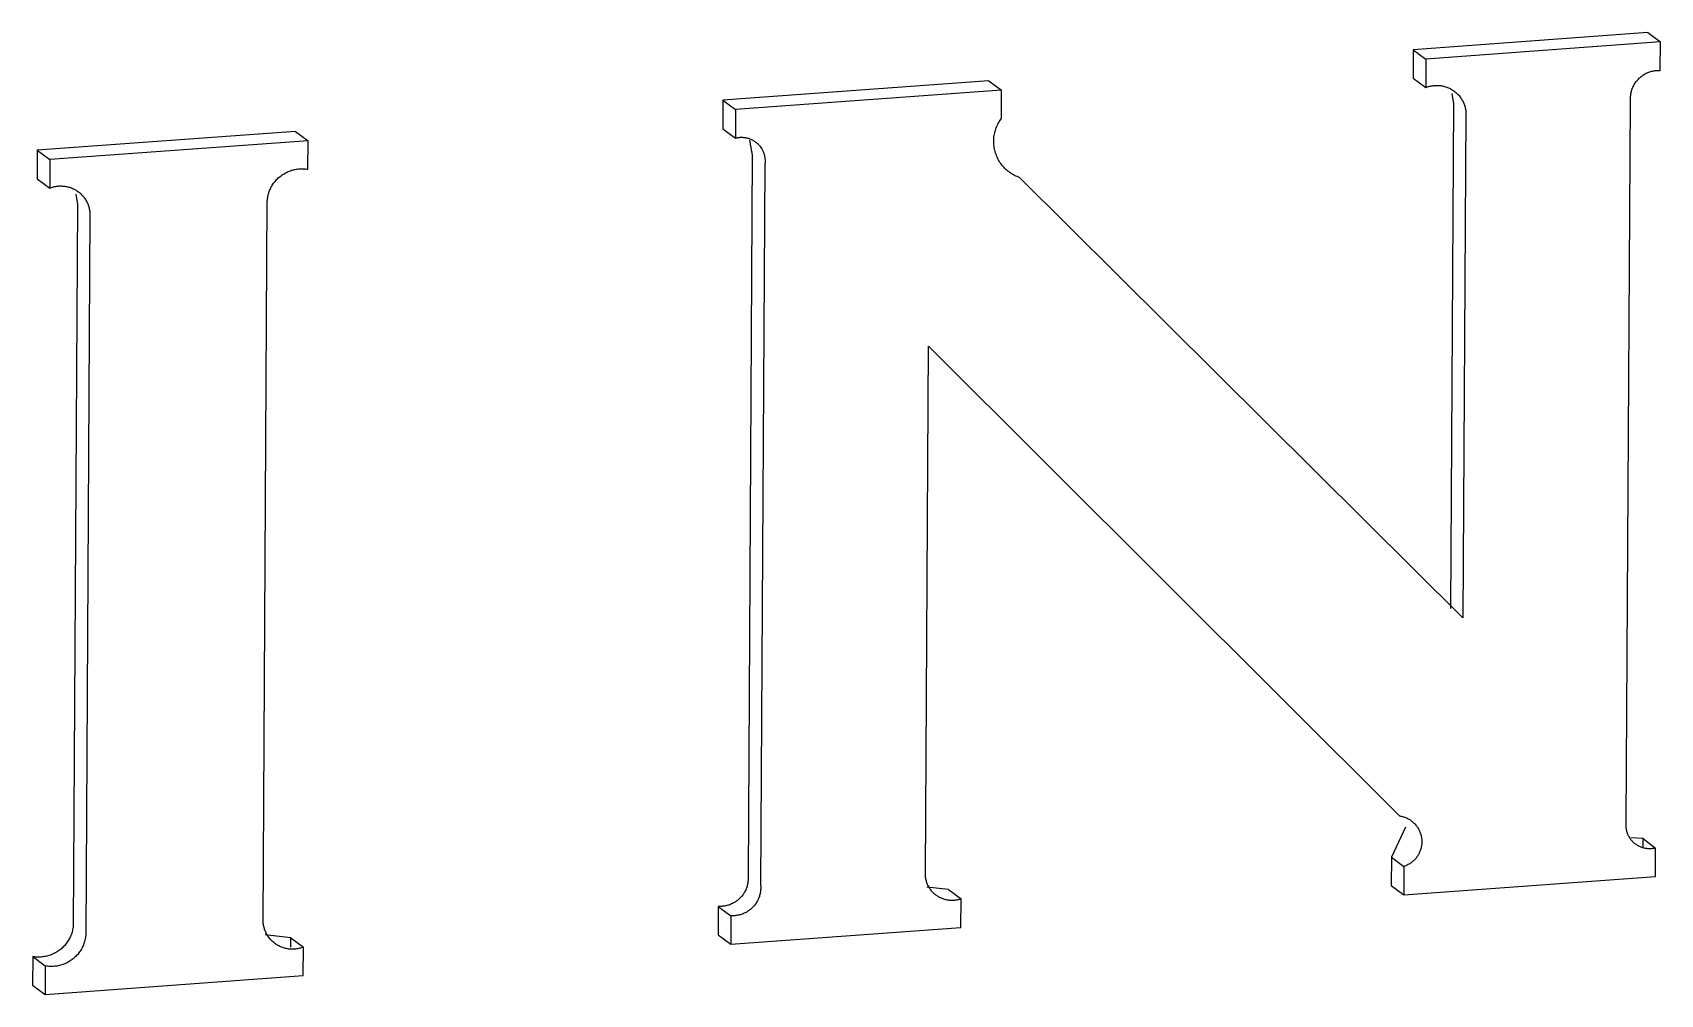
# Model space of a CAD drawing. Header units: millimetres. Extents: x 974 to 5700, y -47 to 3256.
# Drawn here: x 2623.748 to 2627.494, y 1187.653 to 1189.866 of the extents above; entities that cross this region are included whole.
import ezdxf

# ---------------------------------------------------------------- set-up
doc = ezdxf.new("R2010")
doc.units = ezdxf.units.MM
doc.header["$MEASUREMENT"] = 0
doc.layers.add('Utwórz2D linie widoczne', color=7, linetype='Continuous', true_color=0x000000)

msp = doc.modelspace()

# ---------------------------------------------------------------- linework, layer by layer
at = {"layer": 'Utwórz2D linie widoczne'}
for p, q in [((2627.465, 1189.8657), (2626.9252, 1189.8262)), ((2627.465, 1189.8657), (2627.4939, 1189.8442)), ((2626.9252, 1189.8262), (2626.9248, 1189.7606)), ((2626.9252, 1189.8262), (2626.9541, 1189.8047)), ((2627.4939, 1189.8442), (2626.9541, 1189.8047)), ((2627.4935, 1189.7785), (2627.4939, 1189.8442)), ((2626.9541, 1189.8047), (2626.9537, 1189.7391)), ((2627.463, 1189.7729), (2627.4651, 1189.7738)), ((2627.4651, 1189.7738), (2627.4672, 1189.7746)), ((2627.4672, 1189.7746), (2627.4693, 1189.7754)), ((2627.4693, 1189.7754), (2627.4714, 1189.776)), ((2627.4714, 1189.776), (2627.4736, 1189.7766)), ((2627.4736, 1189.7766), (2627.4758, 1189.7771)), ((2627.4758, 1189.7771), (2627.4779, 1189.7776)), ((2627.4779, 1189.7776), (2627.4801, 1189.7779)), ((2627.4801, 1189.7779), (2627.4824, 1189.7782)), ((2627.4824, 1189.7782), (2627.4846, 1189.7784)), ((2627.4846, 1189.7784), (2627.4868, 1189.7786)), ((2627.4868, 1189.7786), (2627.489, 1189.7786)), ((2627.489, 1189.7786), (2627.4913, 1189.7786)), ((2627.4913, 1189.7786), (2627.4935, 1189.7785)), ((2625.9485, 1189.7549), (2625.3365, 1189.7101)), ((2625.9485, 1189.7549), (2625.9774, 1189.7333)), ((2626.9248, 1189.7606), (2626.9537, 1189.7391)), ((2626.9537, 1189.7391), (2626.9559, 1189.7399)), ((2626.9559, 1189.7399), (2626.9581, 1189.7407)), ((2626.9581, 1189.7407), (2626.9603, 1189.7414)), ((2626.9603, 1189.7414), (2626.9626, 1189.742)), ((2626.9626, 1189.742), (2626.9649, 1189.7426)), ((2626.9649, 1189.7426), (2626.9672, 1189.743)), ((2626.9672, 1189.743), (2626.9695, 1189.7434)), ((2626.9695, 1189.7434), (2626.9718, 1189.7437)), ((2626.9718, 1189.7437), (2626.9741, 1189.7439)), ((2626.9741, 1189.7439), (2626.9765, 1189.7441)), ((2626.9765, 1189.7441), (2626.9788, 1189.7441)), ((2626.9788, 1189.7441), (2626.9811, 1189.7441)), ((2626.9811, 1189.7441), (2626.9835, 1189.744)), ((2626.9835, 1189.744), (2626.9858, 1189.7438)), ((2626.9858, 1189.7438), (2626.9881, 1189.7436)), ((2626.9881, 1189.7436), (2626.9904, 1189.7432)), ((2626.9904, 1189.7432), (2626.9927, 1189.7428)), ((2626.9927, 1189.7428), (2626.995, 1189.7423)), ((2626.995, 1189.7423), (2626.9973, 1189.7417)), ((2626.9973, 1189.7417), (2626.9995, 1189.741)), ((2626.9995, 1189.741), (2627.0018, 1189.7403)), ((2627.0018, 1189.7403), (2627.004, 1189.7395)), ((2627.004, 1189.7395), (2627.0061, 1189.7386)), ((2627.0061, 1189.7386), (2627.0082, 1189.7376)), ((2627.0082, 1189.7376), (2627.0103, 1189.7366)), ((2627.0103, 1189.7366), (2627.0124, 1189.7354)), ((2627.4282, 1189.7342), (2627.429, 1189.7363)), ((2627.429, 1189.7363), (2627.4298, 1189.7384)), ((2627.4298, 1189.7384), (2627.4306, 1189.7404)), ((2627.4306, 1189.7404), (2627.4316, 1189.7424)), ((2627.4316, 1189.7424), (2627.4326, 1189.7444)), ((2627.4326, 1189.7444), (2627.4337, 1189.7464)), ((2627.4337, 1189.7464), (2627.4348, 1189.7483)), ((2627.4348, 1189.7483), (2627.4361, 1189.7502)), ((2627.4361, 1189.7502), (2627.4373, 1189.752)), ((2627.4373, 1189.752), (2627.4387, 1189.7538)), ((2627.4387, 1189.7538), (2627.4401, 1189.7555)), ((2627.4401, 1189.7555), (2627.4416, 1189.7572)), ((2627.4416, 1189.7572), (2627.4431, 1189.7588)), ((2627.4431, 1189.7588), (2627.4447, 1189.7604)), ((2627.4447, 1189.7604), (2627.4463, 1189.7619)), ((2627.4463, 1189.7619), (2627.448, 1189.7634)), ((2627.448, 1189.7634), (2627.4497, 1189.7648)), ((2627.4497, 1189.7648), (2627.4515, 1189.7662)), ((2627.4515, 1189.7662), (2627.4533, 1189.7675)), ((2627.4533, 1189.7675), (2627.4552, 1189.7687)), ((2627.4552, 1189.7687), (2627.4571, 1189.7698)), ((2627.4571, 1189.7698), (2627.459, 1189.7709)), ((2627.459, 1189.7709), (2627.461, 1189.772)), ((2627.461, 1189.772), (2627.463, 1189.7729)), ((2625.3365, 1189.7101), (2625.3362, 1189.6445)), ((2625.3365, 1189.7101), (2625.3654, 1189.6886)), ((2625.9774, 1189.7333), (2625.3654, 1189.6886)), ((2625.9771, 1189.6677), (2625.9774, 1189.7333)), ((2627.0174, 1189.7015), (2627.0106, 1188.5405)), ((2627.0124, 1189.7354), (2627.0144, 1189.7342)), ((2627.0138, 1189.7251), (2627.0174, 1189.7015)), ((2627.0144, 1189.7342), (2627.0164, 1189.733)), ((2627.0164, 1189.733), (2627.0183, 1189.7317)), ((2627.0183, 1189.7317), (2627.0202, 1189.7303)), ((2627.0202, 1189.7303), (2627.022, 1189.7288)), ((2627.022, 1189.7288), (2627.0238, 1189.7273)), ((2627.0238, 1189.7273), (2627.0255, 1189.7257)), ((2627.0255, 1189.7257), (2627.0272, 1189.7241)), ((2627.0272, 1189.7241), (2627.0288, 1189.7224)), ((2627.0288, 1189.7224), (2627.0304, 1189.7206)), ((2627.0304, 1189.7206), (2627.0319, 1189.7188)), ((2627.0319, 1189.7188), (2627.0333, 1189.717)), ((2627.0333, 1189.717), (2627.0346, 1189.7151)), ((2627.0346, 1189.7151), (2627.0359, 1189.7131)), ((2627.0359, 1189.7131), (2627.0372, 1189.7111)), ((2627.0372, 1189.7111), (2627.0383, 1189.7091)), ((2627.0383, 1189.7091), (2627.0394, 1189.707)), ((2627.0394, 1189.707), (2627.0404, 1189.7049)), ((2627.0404, 1189.7049), (2627.0413, 1189.7027)), ((2627.0413, 1189.7027), (2627.0422, 1189.7006)), ((2627.0422, 1189.7006), (2627.043, 1189.6984)), ((2627.4154, 1188.0502), (2627.4253, 1189.7077)), ((2627.425, 1189.7144), (2627.4251, 1189.7166)), ((2627.425, 1189.7122), (2627.425, 1189.7144)), ((2627.4251, 1189.7099), (2627.425, 1189.7122)), ((2627.4251, 1189.7166), (2627.4252, 1189.7189)), ((2627.4253, 1189.7077), (2627.4251, 1189.7099)), ((2627.4252, 1189.7189), (2627.4254, 1189.7211)), ((2627.4254, 1189.7211), (2627.4257, 1189.7233)), ((2627.4257, 1189.7233), (2627.426, 1189.7255)), ((2627.426, 1189.7255), (2627.4265, 1189.7277)), ((2627.4265, 1189.7277), (2627.427, 1189.7299)), ((2627.427, 1189.7299), (2627.4276, 1189.732)), ((2627.4276, 1189.732), (2627.4282, 1189.7342)), ((2625.3654, 1189.6886), (2625.3651, 1189.623)), ((2625.972, 1189.6601), (2625.9736, 1189.6627)), ((2625.9736, 1189.6627), (2625.9753, 1189.6652)), ((2625.9753, 1189.6652), (2625.9771, 1189.6677)), ((2627.0464, 1189.68), (2627.0395, 1188.519)), ((2627.043, 1189.6984), (2627.0437, 1189.6961)), ((2627.0437, 1189.6961), (2627.0443, 1189.6939)), ((2627.0443, 1189.6939), (2627.0449, 1189.6916)), ((2627.0449, 1189.6916), (2627.0453, 1189.6893)), ((2627.0453, 1189.6893), (2627.0457, 1189.687)), ((2627.0457, 1189.687), (2627.046, 1189.6847)), ((2627.046, 1189.6847), (2627.0462, 1189.6823)), ((2627.0462, 1189.6823), (2627.0464, 1189.68)), ((2624.3528, 1189.6383), (2623.7586, 1189.5948)), ((2624.3528, 1189.6383), (2624.3817, 1189.6167)), ((2625.3362, 1189.6445), (2625.3651, 1189.623)), ((2625.3669, 1189.6234), (2625.3688, 1189.6238)), ((2625.3688, 1189.6238), (2625.3706, 1189.6241)), ((2625.3706, 1189.6241), (2625.3725, 1189.6244)), ((2625.3725, 1189.6244), (2625.3744, 1189.6246)), ((2625.3744, 1189.6246), (2625.3763, 1189.6247)), ((2625.3763, 1189.6247), (2625.3782, 1189.6248)), ((2625.3782, 1189.6248), (2625.3801, 1189.6248)), ((2625.3801, 1189.6248), (2625.3819, 1189.6247)), ((2625.3819, 1189.6247), (2625.3838, 1189.6246)), ((2625.3838, 1189.6246), (2625.3857, 1189.6244)), ((2625.3857, 1189.6244), (2625.3876, 1189.6241)), ((2625.3876, 1189.6241), (2625.3895, 1189.6238)), ((2625.3895, 1189.6238), (2625.3913, 1189.6234)), ((2625.9599, 1189.6225), (2625.9602, 1189.6255)), ((2625.9602, 1189.6255), (2625.9606, 1189.6286)), ((2625.9606, 1189.6286), (2625.9612, 1189.6316)), ((2625.9612, 1189.6316), (2625.9618, 1189.6346)), ((2625.9618, 1189.6346), (2625.9625, 1189.6375)), ((2625.9625, 1189.6375), (2625.9633, 1189.6405)), ((2625.9633, 1189.6405), (2625.9643, 1189.6434)), ((2625.9643, 1189.6434), (2625.9653, 1189.6463)), ((2625.9653, 1189.6463), (2625.9664, 1189.6491)), ((2625.9664, 1189.6491), (2625.9677, 1189.6519)), ((2625.9677, 1189.6519), (2625.969, 1189.6547)), ((2625.969, 1189.6547), (2625.9704, 1189.6574)), ((2625.9704, 1189.6574), (2625.972, 1189.6601)), ((2623.7586, 1189.5948), (2623.7583, 1189.5292)), ((2623.7586, 1189.5948), (2623.7875, 1189.5733)), ((2624.3817, 1189.6167), (2623.7875, 1189.5733)), ((2624.3814, 1189.5511), (2624.3817, 1189.6167)), ((2625.3651, 1189.623), (2625.3669, 1189.6234)), ((2625.3913, 1189.6234), (2625.3931, 1189.6229)), ((2625.3931, 1189.6229), (2625.395, 1189.6224)), ((2625.395, 1189.6224), (2625.3968, 1189.6218)), ((2625.3968, 1189.6218), (2625.3985, 1189.6212)), ((2625.3972, 1189.6183), (2625.4039, 1189.5836)), ((2625.3985, 1189.6212), (2625.4003, 1189.6205)), ((2625.4003, 1189.6205), (2625.402, 1189.6197)), ((2625.402, 1189.6197), (2625.4037, 1189.6189)), ((2625.4037, 1189.6189), (2625.4054, 1189.618)), ((2625.4054, 1189.618), (2625.407, 1189.617)), ((2625.407, 1189.617), (2625.4086, 1189.616)), ((2625.4086, 1189.616), (2625.4102, 1189.615)), ((2625.4102, 1189.615), (2625.4117, 1189.6138)), ((2625.4117, 1189.6138), (2625.4132, 1189.6127)), ((2625.4132, 1189.6127), (2625.4147, 1189.6115)), ((2625.4147, 1189.6115), (2625.4161, 1189.6102)), ((2625.4161, 1189.6102), (2625.4175, 1189.6089)), ((2625.4175, 1189.6089), (2625.4188, 1189.6075)), ((2625.4188, 1189.6075), (2625.42, 1189.6061)), ((2625.42, 1189.6061), (2625.4213, 1189.6047)), ((2625.4213, 1189.6047), (2625.4224, 1189.6032)), ((2625.4224, 1189.6032), (2625.4235, 1189.6016)), ((2625.4235, 1189.6016), (2625.4246, 1189.6001)), ((2625.4246, 1189.6001), (2625.4256, 1189.5985)), ((2625.4256, 1189.5985), (2625.4266, 1189.5968)), ((2625.4266, 1189.5968), (2625.4275, 1189.5952)), ((2625.4275, 1189.5952), (2625.4283, 1189.5935)), ((2625.4283, 1189.5935), (2625.4291, 1189.5917)), ((2625.4291, 1189.5917), (2625.4298, 1189.59)), ((2625.4298, 1189.59), (2625.4304, 1189.5882)), ((2625.4304, 1189.5882), (2625.431, 1189.5864)), ((2625.431, 1189.5864), (2625.4315, 1189.5846)), ((2625.9596, 1189.6164), (2625.9597, 1189.6194)), ((2625.9596, 1189.6133), (2625.9596, 1189.6164)), ((2625.9598, 1189.6102), (2625.9596, 1189.6133)), ((2625.9597, 1189.6194), (2625.9599, 1189.6225)), ((2625.96, 1189.6072), (2625.9598, 1189.6102)), ((2625.9603, 1189.6041), (2625.96, 1189.6072)), ((2625.9607, 1189.6011), (2625.9603, 1189.6041)), ((2625.9613, 1189.5981), (2625.9607, 1189.6011)), ((2625.9619, 1189.5951), (2625.9613, 1189.5981)), ((2625.9627, 1189.5921), (2625.9619, 1189.5951)), ((2625.9635, 1189.5892), (2625.9627, 1189.5921)), ((2625.9645, 1189.5863), (2625.9635, 1189.5892)), ((2625.9656, 1189.5834), (2625.9645, 1189.5863)), ((2623.7875, 1189.5733), (2623.7872, 1189.5077)), ((2624.3411, 1189.5479), (2624.3436, 1189.5488)), ((2624.3436, 1189.5488), (2624.3463, 1189.5495)), ((2624.3463, 1189.5495), (2624.3489, 1189.5502)), ((2624.3489, 1189.5502), (2624.3516, 1189.5508)), ((2624.3516, 1189.5508), (2624.3542, 1189.5513)), ((2624.3542, 1189.5513), (2624.3569, 1189.5517)), ((2624.3569, 1189.5517), (2624.3596, 1189.552)), ((2624.3596, 1189.552), (2624.3624, 1189.5522)), ((2624.3624, 1189.5522), (2624.3651, 1189.5523)), ((2624.3651, 1189.5523), (2624.3678, 1189.5523)), ((2624.3678, 1189.5523), (2624.3705, 1189.5523)), ((2624.3705, 1189.5523), (2624.3733, 1189.5521)), ((2624.3733, 1189.5521), (2624.376, 1189.5519)), ((2624.376, 1189.5519), (2624.3787, 1189.5515)), ((2624.3787, 1189.5515), (2624.3814, 1189.5511)), ((2625.4039, 1189.5836), (2625.3942, 1187.926)), ((2625.4328, 1189.5621), (2625.4231, 1187.9044)), ((2625.4315, 1189.5846), (2625.432, 1189.5828)), ((2625.432, 1189.5828), (2625.4324, 1189.5809)), ((2625.4324, 1189.5809), (2625.4327, 1189.579)), ((2625.4327, 1189.579), (2625.433, 1189.5772)), ((2625.4331, 1189.564), (2625.4328, 1189.5621)), ((2625.433, 1189.5772), (2625.4332, 1189.5753)), ((2625.4333, 1189.5658), (2625.4331, 1189.564)), ((2625.4332, 1189.5753), (2625.4334, 1189.5734)), ((2625.4334, 1189.5677), (2625.4333, 1189.5658)), ((2625.4334, 1189.5734), (2625.4334, 1189.5715)), ((2625.4334, 1189.5715), (2625.4334, 1189.5696)), ((2625.4334, 1189.5696), (2625.4334, 1189.5677)), ((2625.9667, 1189.5806), (2625.9656, 1189.5834)), ((2625.968, 1189.5778), (2625.9667, 1189.5806)), ((2625.9693, 1189.575), (2625.968, 1189.5778)), ((2625.9708, 1189.5723), (2625.9693, 1189.575)), ((2625.9723, 1189.5697), (2625.9708, 1189.5723)), ((2625.9739, 1189.5671), (2625.9723, 1189.5697)), ((2625.9756, 1189.5646), (2625.9739, 1189.5671)), ((2625.9775, 1189.5621), (2625.9756, 1189.5646)), ((2625.9793, 1189.5597), (2625.9775, 1189.5621)), ((2625.9813, 1189.5574), (2625.9793, 1189.5597)), ((2625.9834, 1189.5551), (2625.9813, 1189.5574)), ((2625.9855, 1189.5529), (2625.9834, 1189.5551)), ((2625.9877, 1189.5508), (2625.9855, 1189.5529)), ((2625.99, 1189.5487), (2625.9877, 1189.5508)), ((2623.7583, 1189.5292), (2623.7872, 1189.5077)), ((2623.7983, 1189.5112), (2623.8006, 1189.5116)), ((2623.8006, 1189.5116), (2623.8029, 1189.512)), ((2623.8029, 1189.512), (2623.8052, 1189.5123)), ((2623.8052, 1189.5123), (2623.8076, 1189.5125)), ((2623.8076, 1189.5125), (2623.8099, 1189.5127)), ((2623.8099, 1189.5127), (2623.8122, 1189.5127)), ((2623.8122, 1189.5127), (2623.8146, 1189.5127)), ((2623.8146, 1189.5127), (2623.8169, 1189.5126)), ((2623.8169, 1189.5126), (2623.8192, 1189.5124)), ((2623.8192, 1189.5124), (2623.8216, 1189.5122)), ((2623.8216, 1189.5122), (2623.8239, 1189.5118)), ((2623.8239, 1189.5118), (2623.8262, 1189.5114)), ((2623.8262, 1189.5114), (2623.8285, 1189.5109)), ((2624.2967, 1189.5096), (2624.2981, 1189.512)), ((2624.2981, 1189.512), (2624.2994, 1189.5144)), ((2624.2994, 1189.5144), (2624.3009, 1189.5167)), ((2624.3009, 1189.5167), (2624.3024, 1189.5189)), ((2624.3024, 1189.5189), (2624.3041, 1189.5211)), ((2624.3041, 1189.5211), (2624.3058, 1189.5232)), ((2624.3058, 1189.5232), (2624.3075, 1189.5253)), ((2624.3075, 1189.5253), (2624.3094, 1189.5273)), ((2624.3094, 1189.5273), (2624.3113, 1189.5293)), ((2624.3113, 1189.5293), (2624.3132, 1189.5312)), ((2624.3132, 1189.5312), (2624.3153, 1189.533)), ((2624.3153, 1189.533), (2624.3174, 1189.5347)), ((2624.3174, 1189.5347), (2624.3195, 1189.5364)), ((2624.3195, 1189.5364), (2624.3217, 1189.538)), ((2624.3217, 1189.538), (2624.324, 1189.5395)), ((2624.324, 1189.5395), (2624.3263, 1189.541)), ((2624.3263, 1189.541), (2624.3286, 1189.5423)), ((2624.3286, 1189.5423), (2624.331, 1189.5436)), ((2624.331, 1189.5436), (2624.3335, 1189.5448)), ((2624.3335, 1189.5448), (2624.336, 1189.5459)), ((2624.336, 1189.5459), (2624.3385, 1189.547)), ((2624.3385, 1189.547), (2624.3411, 1189.5479)), ((2625.9923, 1189.5468), (2625.99, 1189.5487)), ((2625.9948, 1189.5449), (2625.9923, 1189.5468)), ((2625.9972, 1189.5431), (2625.9948, 1189.5449)), ((2625.9998, 1189.5414), (2625.9972, 1189.5431)), ((2626.0024, 1189.5398), (2625.9998, 1189.5414)), ((2626.005, 1189.5382), (2626.0024, 1189.5398)), ((2626.0077, 1189.5368), (2626.005, 1189.5382)), ((2626.0105, 1189.5355), (2626.0077, 1189.5368)), ((2626.0133, 1189.5342), (2626.0105, 1189.5355)), ((2626.0161, 1189.5331), (2626.0133, 1189.5342)), ((2626.019, 1189.532), (2626.0161, 1189.5331)), ((2627.0395, 1188.519), (2626.019, 1189.532)), ((2623.7872, 1189.5077), (2623.7893, 1189.5085)), ((2623.7893, 1189.5085), (2623.7915, 1189.5093)), ((2623.7915, 1189.5093), (2623.7938, 1189.51)), ((2623.7938, 1189.51), (2623.796, 1189.5106)), ((2623.796, 1189.5106), (2623.7983, 1189.5112)), ((2623.8285, 1189.5109), (2623.8307, 1189.5103)), ((2623.8307, 1189.5103), (2623.833, 1189.5096)), ((2623.833, 1189.5096), (2623.8352, 1189.5089)), ((2623.8352, 1189.5089), (2623.8374, 1189.5081)), ((2623.8374, 1189.5081), (2623.8396, 1189.5072)), ((2623.8396, 1189.5072), (2623.8417, 1189.5062)), ((2623.8417, 1189.5062), (2623.8438, 1189.5051)), ((2623.8438, 1189.5051), (2623.8458, 1189.504)), ((2623.8458, 1189.504), (2623.8479, 1189.5028)), ((2623.8473, 1189.4937), (2623.8509, 1189.4701)), ((2623.8479, 1189.5028), (2623.8498, 1189.5016)), ((2623.8498, 1189.5016), (2623.8518, 1189.5003)), ((2623.8518, 1189.5003), (2623.8536, 1189.4989)), ((2623.8536, 1189.4989), (2623.8555, 1189.4974)), ((2623.8555, 1189.4974), (2623.8573, 1189.4959)), ((2623.8573, 1189.4959), (2623.859, 1189.4943)), ((2623.859, 1189.4943), (2623.8606, 1189.4927)), ((2623.8606, 1189.4927), (2623.8623, 1189.491)), ((2623.8623, 1189.491), (2623.8638, 1189.4892)), ((2623.8638, 1189.4892), (2623.8653, 1189.4874)), ((2623.8653, 1189.4874), (2623.8667, 1189.4855)), ((2623.8667, 1189.4855), (2623.8681, 1189.4836)), ((2623.8681, 1189.4836), (2623.8694, 1189.4817)), ((2623.8694, 1189.4817), (2623.8706, 1189.4797)), ((2623.8706, 1189.4797), (2623.8718, 1189.4777)), ((2623.8718, 1189.4777), (2623.8728, 1189.4756)), ((2623.8728, 1189.4756), (2623.8738, 1189.4735)), ((2624.2783, 1187.8206), (2624.2879, 1189.4784)), ((2624.2879, 1189.4784), (2624.2881, 1189.4811)), ((2624.2881, 1189.4811), (2624.2884, 1189.4838)), ((2624.2884, 1189.4838), (2624.2889, 1189.4865)), ((2624.2889, 1189.4865), (2624.2894, 1189.4892)), ((2624.2894, 1189.4892), (2624.29, 1189.4918)), ((2624.29, 1189.4918), (2624.2907, 1189.4945)), ((2624.2907, 1189.4945), (2624.2915, 1189.4971)), ((2624.2915, 1189.4971), (2624.2924, 1189.4997)), ((2624.2924, 1189.4997), (2624.2933, 1189.5022)), ((2624.2933, 1189.5022), (2624.2944, 1189.5047)), ((2624.2944, 1189.5047), (2624.2955, 1189.5072)), ((2624.2955, 1189.5072), (2624.2967, 1189.5096)), ((2623.8509, 1189.4701), (2623.8414, 1187.8123)), ((2623.8798, 1189.4486), (2623.8703, 1187.7907)), ((2623.8738, 1189.4735), (2623.8748, 1189.4713)), ((2623.8748, 1189.4713), (2623.8756, 1189.4691)), ((2623.8756, 1189.4691), (2623.8764, 1189.4669)), ((2623.8764, 1189.4669), (2623.8771, 1189.4647)), ((2623.8771, 1189.4647), (2623.8777, 1189.4624)), ((2623.8777, 1189.4624), (2623.8783, 1189.4602)), ((2623.8783, 1189.4602), (2623.8788, 1189.4579)), ((2623.8788, 1189.4579), (2623.8792, 1189.4556)), ((2623.8792, 1189.4556), (2623.8795, 1189.4532)), ((2623.8795, 1189.4532), (2623.8797, 1189.4509)), ((2623.8797, 1189.4509), (2623.8798, 1189.4486)), ((2625.8024, 1187.9322), (2625.8095, 1189.1445)), ((2625.8095, 1189.1445), (2626.8936, 1188.0634)), ((2626.8936, 1188.0634), (2626.8956, 1188.063)), ((2626.8956, 1188.063), (2626.8977, 1188.0626)), ((2626.8977, 1188.0626), (2626.8997, 1188.0621)), ((2626.8997, 1188.0621), (2626.9017, 1188.0616)), ((2626.9017, 1188.0616), (2626.9037, 1188.061)), ((2626.9037, 1188.061), (2626.9057, 1188.0603)), ((2626.9057, 1188.0603), (2626.9076, 1188.0595)), ((2626.9076, 1188.0595), (2626.9095, 1188.0587)), ((2626.9095, 1188.0587), (2626.9114, 1188.0578)), ((2626.9114, 1188.0578), (2626.9133, 1188.0569)), ((2626.9133, 1188.0569), (2626.9151, 1188.0558)), ((2626.9151, 1188.0558), (2626.9169, 1188.0548)), ((2626.9169, 1188.0548), (2626.9186, 1188.0536)), ((2626.9186, 1188.0536), (2626.9203, 1188.0524)), ((2626.9203, 1188.0524), (2626.922, 1188.0511)), ((2626.922, 1188.0511), (2626.9236, 1188.0498)), ((2627.4152, 1188.0484), (2627.4154, 1188.0502)), ((2626.9072, 1188.0376), (2626.8748, 1187.9686)), ((2626.9236, 1188.0498), (2626.9252, 1188.0485)), ((2626.9252, 1188.0485), (2626.9267, 1188.047)), ((2626.9267, 1188.047), (2626.9282, 1188.0456)), ((2626.9282, 1188.0456), (2626.9296, 1188.044)), ((2626.9296, 1188.044), (2626.9309, 1188.0424)), ((2626.9309, 1188.0424), (2626.9323, 1188.0408)), ((2626.9323, 1188.0408), (2626.9335, 1188.0391)), ((2626.9335, 1188.0391), (2626.9347, 1188.0374)), ((2626.9347, 1188.0374), (2626.9358, 1188.0357)), ((2626.9358, 1188.0357), (2626.9369, 1188.0339)), ((2626.9369, 1188.0339), (2626.9379, 1188.0321)), ((2626.9379, 1188.0321), (2626.9388, 1188.0302)), ((2626.9388, 1188.0302), (2626.9397, 1188.0283)), ((2626.9397, 1188.0283), (2626.9405, 1188.0264)), ((2626.9405, 1188.0264), (2626.9413, 1188.0245)), ((2626.9413, 1188.0245), (2626.9419, 1188.0225)), ((2626.9419, 1188.0225), (2626.9426, 1188.0205)), ((2626.9426, 1188.0205), (2626.9431, 1188.0185)), ((2626.9431, 1188.0185), (2626.9436, 1188.0164)), ((2626.9436, 1188.0164), (2626.944, 1188.0144)), ((2626.944, 1188.0144), (2626.9443, 1188.0123)), ((2627.4148, 1188.0446), (2627.415, 1188.0465)), ((2627.4148, 1188.0427), (2627.4148, 1188.0446)), ((2627.4148, 1188.0408), (2627.4148, 1188.0427)), ((2627.4149, 1188.039), (2627.4148, 1188.0408)), ((2627.415, 1188.0371), (2627.4149, 1188.039)), ((2627.415, 1188.0465), (2627.4152, 1188.0484)), ((2627.4152, 1188.0352), (2627.415, 1188.0371)), ((2627.4155, 1188.0333), (2627.4152, 1188.0352)), ((2627.4158, 1188.0315), (2627.4155, 1188.0333)), ((2627.4162, 1188.0296), (2627.4158, 1188.0315)), ((2627.4167, 1188.0278), (2627.4162, 1188.0296)), ((2627.4172, 1188.026), (2627.4167, 1188.0278)), ((2627.4178, 1188.0242), (2627.4172, 1188.026)), ((2627.4184, 1188.0224), (2627.4178, 1188.0242)), ((2627.4191, 1188.0207), (2627.4184, 1188.0224)), ((2627.4199, 1188.019), (2627.4191, 1188.0207)), ((2627.4207, 1188.0173), (2627.4199, 1188.019)), ((2627.4216, 1188.0156), (2627.4207, 1188.0173)), ((2627.4225, 1188.014), (2627.4216, 1188.0156)), ((2627.4235, 1188.0124), (2627.4225, 1188.014)), ((2626.9379, 1187.976), (2626.9369, 1187.9741)), ((2626.9388, 1187.9778), (2626.9379, 1187.976)), ((2626.9397, 1187.9797), (2626.9388, 1187.9778)), ((2626.9405, 1187.9816), (2626.9397, 1187.9797)), ((2626.9413, 1187.9836), (2626.9405, 1187.9816)), ((2626.9419, 1187.9856), (2626.9413, 1187.9836)), ((2626.9425, 1187.9876), (2626.9419, 1187.9856)), ((2626.9431, 1187.9896), (2626.9425, 1187.9876)), ((2626.9436, 1187.9916), (2626.9431, 1187.9896)), ((2626.9439, 1187.9936), (2626.9436, 1187.9916)), ((2626.9443, 1187.9957), (2626.9439, 1187.9936)), ((2626.9443, 1188.0123), (2626.9445, 1188.0103)), ((2626.9445, 1187.9978), (2626.9443, 1187.9957)), ((2626.9445, 1188.0103), (2626.9447, 1188.0082)), ((2626.9447, 1187.9999), (2626.9445, 1187.9978)), ((2626.9447, 1188.0082), (2626.9448, 1188.0061)), ((2626.9448, 1188.0019), (2626.9447, 1187.9999)), ((2626.9448, 1188.0061), (2626.9449, 1188.004)), ((2626.9449, 1188.004), (2626.9448, 1188.0019)), ((2627.4246, 1188.0108), (2627.4235, 1188.0124)), ((2627.4257, 1188.0093), (2627.4246, 1188.0108)), ((2627.4539, 1188.011), (2627.4255, 1188.0127)), ((2627.4269, 1188.0078), (2627.4257, 1188.0093)), ((2627.4281, 1188.0063), (2627.4269, 1188.0078)), ((2627.4293, 1188.0049), (2627.4281, 1188.0063)), ((2627.4307, 1188.0036), (2627.4293, 1188.0049)), ((2627.432, 1188.0023), (2627.4307, 1188.0036)), ((2627.4334, 1188.001), (2627.432, 1188.0023)), ((2627.4349, 1187.9998), (2627.4334, 1188.001)), ((2627.4363, 1187.9986), (2627.4349, 1187.9998)), ((2627.4379, 1187.9975), (2627.4363, 1187.9986)), ((2627.4394, 1187.9965), (2627.4379, 1187.9975)), ((2627.441, 1187.9955), (2627.4394, 1187.9965)), ((2627.4427, 1187.9945), (2627.441, 1187.9955)), ((2627.4443, 1187.9936), (2627.4427, 1187.9945)), ((2627.446, 1187.9928), (2627.4443, 1187.9936)), ((2627.4477, 1187.992), (2627.446, 1187.9928)), ((2627.4495, 1187.9913), (2627.4477, 1187.992)), ((2627.4513, 1187.9907), (2627.4495, 1187.9913)), ((2627.4531, 1187.9901), (2627.4513, 1187.9907)), ((2627.4549, 1187.9896), (2627.4531, 1187.9901)), ((2627.4538, 1187.9913), (2627.4539, 1188.011)), ((2627.4539, 1188.011), (2627.4828, 1187.9895)), ((2627.4567, 1187.9891), (2627.4549, 1187.9896)), ((2627.4585, 1187.9887), (2627.4567, 1187.9891)), ((2627.4604, 1187.9884), (2627.4585, 1187.9887)), ((2627.4623, 1187.9881), (2627.4604, 1187.9884)), ((2627.4641, 1187.9879), (2627.4623, 1187.9881)), ((2627.466, 1187.9878), (2627.4641, 1187.9879)), ((2627.4679, 1187.9877), (2627.466, 1187.9878)), ((2627.4698, 1187.9877), (2627.4679, 1187.9877)), ((2627.4717, 1187.9877), (2627.4698, 1187.9877)), ((2627.4736, 1187.9879), (2627.4717, 1187.9877)), ((2627.4754, 1187.9881), (2627.4736, 1187.9879)), ((2627.4773, 1187.9883), (2627.4754, 1187.9881)), ((2627.4792, 1187.9886), (2627.4773, 1187.9883)), ((2627.481, 1187.989), (2627.4792, 1187.9886)), ((2627.4828, 1187.9895), (2627.481, 1187.989)), ((2627.4824, 1187.9239), (2627.4828, 1187.9895)), ((2626.8748, 1187.9686), (2626.8744, 1187.9031)), ((2626.8748, 1187.9686), (2626.9037, 1187.9471)), ((2626.9037, 1187.9471), (2626.9033, 1187.8815)), ((2626.9057, 1187.9478), (2626.9037, 1187.9471)), ((2626.9076, 1187.9485), (2626.9057, 1187.9478)), ((2626.9095, 1187.9493), (2626.9076, 1187.9485)), ((2626.9114, 1187.9502), (2626.9095, 1187.9493)), ((2626.9133, 1187.9512), (2626.9114, 1187.9502)), ((2626.9151, 1187.9522), (2626.9133, 1187.9512)), ((2626.9169, 1187.9533), (2626.9151, 1187.9522)), ((2626.9186, 1187.9544), (2626.9169, 1187.9533)), ((2626.9203, 1187.9556), (2626.9186, 1187.9544)), ((2626.922, 1187.9569), (2626.9203, 1187.9556)), ((2626.9236, 1187.9582), (2626.922, 1187.9569)), ((2626.9252, 1187.9596), (2626.9236, 1187.9582)), ((2626.9267, 1187.961), (2626.9252, 1187.9596)), ((2626.9281, 1187.9625), (2626.9267, 1187.961)), ((2626.9296, 1187.964), (2626.9281, 1187.9625)), ((2626.9309, 1187.9656), (2626.9296, 1187.964)), ((2626.9322, 1187.9672), (2626.9309, 1187.9656)), ((2626.9335, 1187.9689), (2626.9322, 1187.9672)), ((2626.9347, 1187.9706), (2626.9335, 1187.9689)), ((2626.9358, 1187.9724), (2626.9347, 1187.9706)), ((2626.9369, 1187.9741), (2626.9358, 1187.9724)), ((2625.3919, 1187.9016), (2625.3913, 1187.8995)), ((2625.3925, 1187.9038), (2625.3919, 1187.9016)), ((2625.393, 1187.9059), (2625.3925, 1187.9038)), ((2625.3935, 1187.9081), (2625.393, 1187.9059)), ((2625.3938, 1187.9103), (2625.3935, 1187.9081)), ((2625.3941, 1187.9126), (2625.3938, 1187.9103)), ((2625.3943, 1187.9148), (2625.3941, 1187.9126)), ((2625.3942, 1187.926), (2625.3944, 1187.9237)), ((2625.3945, 1187.917), (2625.3943, 1187.9148)), ((2625.3944, 1187.9237), (2625.3945, 1187.9215)), ((2625.3945, 1187.9215), (2625.3945, 1187.9193)), ((2625.3945, 1187.9193), (2625.3945, 1187.917)), ((2625.4231, 1187.9044), (2625.4233, 1187.9022)), ((2625.4233, 1187.9022), (2625.4234, 1187.8999)), ((2625.8023, 1187.9301), (2625.8024, 1187.9322)), ((2625.8024, 1187.928), (2625.8023, 1187.9301)), ((2625.8025, 1187.9259), (2625.8024, 1187.928)), ((2625.8027, 1187.9238), (2625.8025, 1187.9259)), ((2625.8029, 1187.9217), (2625.8027, 1187.9238)), ((2625.8032, 1187.9196), (2625.8029, 1187.9217)), ((2625.8036, 1187.9176), (2625.8032, 1187.9196)), ((2625.8041, 1187.9155), (2625.8036, 1187.9176)), ((2625.8046, 1187.9135), (2625.8041, 1187.9155)), ((2625.8052, 1187.9115), (2625.8046, 1187.9135)), ((2625.8058, 1187.9095), (2625.8052, 1187.9115)), ((2625.8066, 1187.9075), (2625.8058, 1187.9095)), ((2625.8074, 1187.9056), (2625.8066, 1187.9075)), ((2625.8082, 1187.9037), (2625.8074, 1187.9056)), ((2625.8092, 1187.9018), (2625.8082, 1187.9037)), ((2625.8102, 1187.9), (2625.8092, 1187.9018)), ((2626.8744, 1187.9031), (2626.9033, 1187.8815)), ((2626.9033, 1187.8815), (2627.4824, 1187.9239)), ((2625.3622, 1187.8638), (2625.3603, 1187.8627)), ((2625.3642, 1187.8649), (2625.3622, 1187.8638)), ((2625.366, 1187.8662), (2625.3642, 1187.8649)), ((2625.3679, 1187.8674), (2625.366, 1187.8662)), ((2625.3697, 1187.8688), (2625.3679, 1187.8674)), ((2625.3714, 1187.8702), (2625.3697, 1187.8688)), ((2625.3731, 1187.8717), (2625.3714, 1187.8702)), ((2625.3747, 1187.8732), (2625.3731, 1187.8717)), ((2625.3763, 1187.8748), (2625.3747, 1187.8732)), ((2625.3778, 1187.8764), (2625.3763, 1187.8748)), ((2625.3793, 1187.8781), (2625.3778, 1187.8764)), ((2625.3807, 1187.8798), (2625.3793, 1187.8781)), ((2625.3821, 1187.8816), (2625.3807, 1187.8798)), ((2625.3834, 1187.8834), (2625.3821, 1187.8816)), ((2625.3846, 1187.8853), (2625.3834, 1187.8834)), ((2625.3858, 1187.8872), (2625.3846, 1187.8853)), ((2625.3868, 1187.8892), (2625.3858, 1187.8872)), ((2625.3879, 1187.8912), (2625.3868, 1187.8892)), ((2625.3888, 1187.8932), (2625.3879, 1187.8912)), ((2625.3897, 1187.8953), (2625.3888, 1187.8932)), ((2625.3905, 1187.8973), (2625.3897, 1187.8953)), ((2625.3913, 1187.8995), (2625.3905, 1187.8973)), ((2625.4135, 1187.8638), (2625.4123, 1187.8619)), ((2625.4147, 1187.8657), (2625.4135, 1187.8638)), ((2625.4158, 1187.8676), (2625.4147, 1187.8657)), ((2625.4168, 1187.8696), (2625.4158, 1187.8676)), ((2625.4177, 1187.8716), (2625.4168, 1187.8696)), ((2625.4186, 1187.8737), (2625.4177, 1187.8716)), ((2625.4194, 1187.8758), (2625.4186, 1187.8737)), ((2625.4202, 1187.8779), (2625.4194, 1187.8758)), ((2625.4208, 1187.88), (2625.4202, 1187.8779)), ((2625.4214, 1187.8822), (2625.4208, 1187.88)), ((2625.4219, 1187.8844), (2625.4214, 1187.8822)), ((2625.4224, 1187.8866), (2625.4219, 1187.8844)), ((2625.4227, 1187.8888), (2625.4224, 1187.8866)), ((2625.423, 1187.891), (2625.4227, 1187.8888)), ((2625.4232, 1187.8932), (2625.423, 1187.891)), ((2625.4234, 1187.8955), (2625.4232, 1187.8932)), ((2625.4234, 1187.8999), (2625.4234, 1187.8977)), ((2625.4234, 1187.8977), (2625.4234, 1187.8955)), ((2625.8554, 1187.894), (2625.8057, 1187.8994)), ((2625.8112, 1187.8981), (2625.8102, 1187.9)), ((2625.8123, 1187.8964), (2625.8112, 1187.8981)), ((2625.8135, 1187.8946), (2625.8123, 1187.8964)), ((2625.8148, 1187.893), (2625.8135, 1187.8946)), ((2625.8161, 1187.8913), (2625.8148, 1187.893)), ((2625.8174, 1187.8897), (2625.8161, 1187.8913)), ((2625.8188, 1187.8881), (2625.8174, 1187.8897)), ((2625.8203, 1187.8866), (2625.8188, 1187.8881)), ((2625.8218, 1187.8852), (2625.8203, 1187.8866)), ((2625.8233, 1187.8838), (2625.8218, 1187.8852)), ((2625.8249, 1187.8824), (2625.8233, 1187.8838)), ((2625.8266, 1187.8811), (2625.8249, 1187.8824)), ((2625.8283, 1187.8799), (2625.8266, 1187.8811)), ((2625.83, 1187.8787), (2625.8283, 1187.8799)), ((2625.8318, 1187.8776), (2625.83, 1187.8787)), ((2625.8336, 1187.8766), (2625.8318, 1187.8776)), ((2625.8355, 1187.8756), (2625.8336, 1187.8766)), ((2625.8373, 1187.8746), (2625.8355, 1187.8756)), ((2625.8393, 1187.8738), (2625.8373, 1187.8746)), ((2625.8412, 1187.873), (2625.8393, 1187.8738)), ((2625.8432, 1187.8722), (2625.8412, 1187.873)), ((2625.8451, 1187.8716), (2625.8432, 1187.8722)), ((2625.8472, 1187.871), (2625.8451, 1187.8716)), ((2625.8492, 1187.8705), (2625.8472, 1187.871)), ((2625.8512, 1187.87), (2625.8492, 1187.8705)), ((2625.8533, 1187.8696), (2625.8512, 1187.87)), ((2625.8554, 1187.8693), (2625.8533, 1187.8696)), ((2625.8554, 1187.894), (2625.8843, 1187.8724)), ((2625.8575, 1187.8691), (2625.8554, 1187.8693)), ((2625.8595, 1187.8689), (2625.8575, 1187.8691)), ((2625.8616, 1187.8688), (2625.8595, 1187.8689)), ((2625.8637, 1187.8688), (2625.8616, 1187.8688)), ((2625.8658, 1187.8688), (2625.8637, 1187.8688)), ((2625.8679, 1187.8689), (2625.8658, 1187.8688)), ((2625.87, 1187.8691), (2625.8679, 1187.8689)), ((2625.8721, 1187.8694), (2625.87, 1187.8691)), ((2625.8742, 1187.8697), (2625.8721, 1187.8694)), ((2625.8762, 1187.8701), (2625.8742, 1187.8697)), ((2625.8783, 1187.8706), (2625.8762, 1187.8701)), ((2625.8803, 1187.8711), (2625.8783, 1187.8706)), ((2625.8823, 1187.8718), (2625.8803, 1187.8711)), ((2625.8843, 1187.8724), (2625.8823, 1187.8718)), ((2625.8839, 1187.8069), (2625.8843, 1187.8724)), ((2625.3257, 1187.8552), (2625.3253, 1187.7897)), ((2625.328, 1187.8551), (2625.3257, 1187.8552)), ((2625.3257, 1187.8552), (2625.3546, 1187.8337)), ((2625.3302, 1187.8551), (2625.328, 1187.8551)), ((2625.3324, 1187.8551), (2625.3302, 1187.8551)), ((2625.3347, 1187.8553), (2625.3324, 1187.8551)), ((2625.3369, 1187.8555), (2625.3347, 1187.8553)), ((2625.3391, 1187.8558), (2625.3369, 1187.8555)), ((2625.3413, 1187.8561), (2625.3391, 1187.8558)), ((2625.3435, 1187.8566), (2625.3413, 1187.8561)), ((2625.3457, 1187.8571), (2625.3435, 1187.8566)), ((2625.3479, 1187.8577), (2625.3457, 1187.8571)), ((2625.35, 1187.8583), (2625.3479, 1187.8577)), ((2625.3521, 1187.859), (2625.35, 1187.8583)), ((2625.3542, 1187.8599), (2625.3521, 1187.859)), ((2625.3563, 1187.8607), (2625.3542, 1187.8599)), ((2625.3546, 1187.8337), (2625.3543, 1187.7681)), ((2625.3569, 1187.8336), (2625.3546, 1187.8337)), ((2625.3583, 1187.8617), (2625.3563, 1187.8607)), ((2625.3591, 1187.8335), (2625.3569, 1187.8336)), ((2625.3603, 1187.8627), (2625.3583, 1187.8617)), ((2625.3613, 1187.8336), (2625.3591, 1187.8335)), ((2625.3636, 1187.8337), (2625.3613, 1187.8336)), ((2625.3658, 1187.8339), (2625.3636, 1187.8337)), ((2625.368, 1187.8342), (2625.3658, 1187.8339)), ((2625.3702, 1187.8346), (2625.368, 1187.8342)), ((2625.3724, 1187.835), (2625.3702, 1187.8346)), ((2625.3746, 1187.8355), (2625.3724, 1187.835)), ((2625.3768, 1187.8361), (2625.3746, 1187.8355)), ((2625.3789, 1187.8368), (2625.3768, 1187.8361)), ((2625.381, 1187.8375), (2625.3789, 1187.8368)), ((2625.3831, 1187.8383), (2625.381, 1187.8375)), ((2625.3852, 1187.8392), (2625.3831, 1187.8383)), ((2625.3872, 1187.8401), (2625.3852, 1187.8392)), ((2625.3892, 1187.8411), (2625.3872, 1187.8401)), ((2625.3912, 1187.8422), (2625.3892, 1187.8411)), ((2625.3931, 1187.8434), (2625.3912, 1187.8422)), ((2625.3949, 1187.8446), (2625.3931, 1187.8434)), ((2625.3968, 1187.8459), (2625.3949, 1187.8446)), ((2625.3986, 1187.8472), (2625.3968, 1187.8459)), ((2625.4003, 1187.8486), (2625.3986, 1187.8472)), ((2625.402, 1187.8501), (2625.4003, 1187.8486)), ((2625.4036, 1187.8516), (2625.402, 1187.8501)), ((2625.4052, 1187.8532), (2625.4036, 1187.8516)), ((2625.4068, 1187.8548), (2625.4052, 1187.8532)), ((2625.4082, 1187.8565), (2625.4068, 1187.8548)), ((2625.4096, 1187.8583), (2625.4082, 1187.8565)), ((2625.411, 1187.8601), (2625.4096, 1187.8583)), ((2625.4123, 1187.8619), (2625.411, 1187.8601)), ((2623.836, 1187.7885), (2623.8349, 1187.786)), ((2623.837, 1187.7911), (2623.836, 1187.7885)), ((2623.8378, 1187.7936), (2623.837, 1187.7911)), ((2623.8386, 1187.7962), (2623.8378, 1187.7936)), ((2623.8393, 1187.7989), (2623.8386, 1187.7962)), ((2623.8399, 1187.8015), (2623.8393, 1187.7989)), ((2623.8404, 1187.8042), (2623.8399, 1187.8015)), ((2623.8409, 1187.8069), (2623.8404, 1187.8042)), ((2623.8412, 1187.8096), (2623.8409, 1187.8069)), ((2623.8414, 1187.8123), (2623.8412, 1187.8096)), ((2623.8701, 1187.788), (2623.8698, 1187.7853)), ((2623.8703, 1187.7907), (2623.8701, 1187.788)), ((2624.2785, 1187.8183), (2624.2783, 1187.8206)), ((2624.2787, 1187.8159), (2624.2785, 1187.8183)), ((2624.279, 1187.8136), (2624.2787, 1187.8159)), ((2624.2794, 1187.8113), (2624.279, 1187.8136)), ((2624.2799, 1187.809), (2624.2794, 1187.8113)), ((2624.2804, 1187.8067), (2624.2799, 1187.809)), ((2624.2811, 1187.8045), (2624.2804, 1187.8067)), ((2624.2818, 1187.8023), (2624.2811, 1187.8045)), ((2624.2825, 1187.8), (2624.2818, 1187.8023)), ((2624.2834, 1187.7979), (2624.2825, 1187.8)), ((2624.3422, 1187.7832), (2624.2828, 1187.7894)), ((2624.2843, 1187.7957), (2624.2834, 1187.7979)), ((2624.2853, 1187.7936), (2624.2843, 1187.7957)), ((2624.2864, 1187.7915), (2624.2853, 1187.7936)), ((2624.2876, 1187.7895), (2624.2864, 1187.7915)), ((2624.2888, 1187.7875), (2624.2876, 1187.7895)), ((2625.3253, 1187.7897), (2625.3543, 1187.7681)), ((2625.3543, 1187.7681), (2625.8839, 1187.8069)), ((2623.8054, 1187.7512), (2623.8031, 1187.7498)), ((2623.8076, 1187.7528), (2623.8054, 1187.7512)), ((2623.8098, 1187.7544), (2623.8076, 1187.7528)), ((2623.812, 1187.756), (2623.8098, 1187.7544)), ((2623.8141, 1187.7578), (2623.812, 1187.756)), ((2623.8161, 1187.7596), (2623.8141, 1187.7578)), ((2623.8181, 1187.7615), (2623.8161, 1187.7596)), ((2623.82, 1187.7634), (2623.8181, 1187.7615)), ((2623.8218, 1187.7654), (2623.82, 1187.7634)), ((2623.8236, 1187.7675), (2623.8218, 1187.7654)), ((2623.8253, 1187.7696), (2623.8236, 1187.7675)), ((2623.8269, 1187.7718), (2623.8253, 1187.7696)), ((2623.8284, 1187.7741), (2623.8269, 1187.7718)), ((2623.8299, 1187.7764), (2623.8284, 1187.7741)), ((2623.8313, 1187.7787), (2623.8299, 1187.7764)), ((2623.8326, 1187.7811), (2623.8313, 1187.7787)), ((2623.8338, 1187.7835), (2623.8326, 1187.7811)), ((2623.8349, 1187.786), (2623.8338, 1187.7835)), ((2623.8573, 1187.7525), (2623.8558, 1187.7503)), ((2623.8588, 1187.7548), (2623.8573, 1187.7525)), ((2623.8602, 1187.7571), (2623.8588, 1187.7548)), ((2623.8615, 1187.7595), (2623.8602, 1187.7571)), ((2623.8627, 1187.762), (2623.8615, 1187.7595)), ((2623.8638, 1187.7644), (2623.8627, 1187.762)), ((2623.8649, 1187.7669), (2623.8638, 1187.7644)), ((2623.8658, 1187.7695), (2623.8649, 1187.7669)), ((2623.8667, 1187.7721), (2623.8658, 1187.7695)), ((2623.8675, 1187.7747), (2623.8667, 1187.7721)), ((2623.8682, 1187.7773), (2623.8675, 1187.7747)), ((2623.8688, 1187.78), (2623.8682, 1187.7773)), ((2623.8693, 1187.7826), (2623.8688, 1187.78)), ((2623.8698, 1187.7853), (2623.8693, 1187.7826)), ((2624.2901, 1187.7856), (2624.2888, 1187.7875)), ((2624.2915, 1187.7837), (2624.2901, 1187.7856)), ((2624.2929, 1187.7818), (2624.2915, 1187.7837)), ((2624.2944, 1187.78), (2624.2929, 1187.7818)), ((2624.2959, 1187.7782), (2624.2944, 1187.78)), ((2624.2976, 1187.7766), (2624.2959, 1187.7782)), ((2624.2992, 1187.7749), (2624.2976, 1187.7766)), ((2624.3009, 1187.7733), (2624.2992, 1187.7749)), ((2624.3027, 1187.7718), (2624.3009, 1187.7733)), ((2624.3046, 1187.7704), (2624.3027, 1187.7718)), ((2624.3064, 1187.769), (2624.3046, 1187.7704)), ((2624.3084, 1187.7676), (2624.3064, 1187.769)), ((2624.3104, 1187.7664), (2624.3084, 1187.7676)), ((2624.3124, 1187.7652), (2624.3104, 1187.7664)), ((2624.3144, 1187.7641), (2624.3124, 1187.7652)), ((2624.3165, 1187.7631), (2624.3144, 1187.7641)), ((2624.3187, 1187.7621), (2624.3165, 1187.7631)), ((2624.3208, 1187.7612), (2624.3187, 1187.7621)), ((2624.323, 1187.7604), (2624.3208, 1187.7612)), ((2624.3252, 1187.7596), (2624.323, 1187.7604)), ((2624.3275, 1187.759), (2624.3252, 1187.7596)), ((2624.3297, 1187.7584), (2624.3275, 1187.759)), ((2624.332, 1187.7579), (2624.3297, 1187.7584)), ((2624.3343, 1187.7575), (2624.332, 1187.7579)), ((2624.3366, 1187.7571), (2624.3343, 1187.7575)), ((2624.339, 1187.7568), (2624.3366, 1187.7571)), ((2624.3413, 1187.7567), (2624.339, 1187.7568)), ((2624.3436, 1187.7566), (2624.3413, 1187.7567)), ((2624.342, 1187.7615), (2624.3422, 1187.7832)), ((2624.3422, 1187.7832), (2624.371, 1187.7617)), ((2624.346, 1187.7565), (2624.3436, 1187.7566)), ((2624.3483, 1187.7566), (2624.346, 1187.7565)), ((2624.3507, 1187.7568), (2624.3483, 1187.7566)), ((2624.353, 1187.757), (2624.3507, 1187.7568)), ((2624.3553, 1187.7573), (2624.353, 1187.757)), ((2624.3576, 1187.7577), (2624.3553, 1187.7573)), ((2624.3599, 1187.7581), (2624.3576, 1187.7577)), ((2624.3622, 1187.7587), (2624.3599, 1187.7581)), ((2624.3644, 1187.7593), (2624.3622, 1187.7587)), ((2624.3667, 1187.76), (2624.3644, 1187.7593)), ((2624.3689, 1187.7608), (2624.3667, 1187.76)), ((2624.371, 1187.7617), (2624.3689, 1187.7608)), ((2624.3707, 1187.6961), (2624.371, 1187.7617)), ((2623.748, 1187.7397), (2623.7477, 1187.6742)), ((2623.7507, 1187.7393), (2623.748, 1187.7397)), ((2623.748, 1187.7397), (2623.7769, 1187.7182)), ((2623.7534, 1187.7389), (2623.7507, 1187.7393)), ((2623.7561, 1187.7387), (2623.7534, 1187.7389)), ((2623.7588, 1187.7385), (2623.7561, 1187.7387)), ((2623.7616, 1187.7385), (2623.7588, 1187.7385)), ((2623.7643, 1187.7385), (2623.7616, 1187.7385)), ((2623.767, 1187.7386), (2623.7643, 1187.7385)), ((2623.7697, 1187.7388), (2623.767, 1187.7386)), ((2623.7724, 1187.7391), (2623.7697, 1187.7388)), ((2623.7751, 1187.7395), (2623.7724, 1187.7391)), ((2623.7778, 1187.74), (2623.7751, 1187.7395)), ((2623.7769, 1187.7182), (2623.7765, 1187.6526)), ((2623.7796, 1187.7177), (2623.7769, 1187.7182)), ((2623.7805, 1187.7406), (2623.7778, 1187.74)), ((2623.7823, 1187.7174), (2623.7796, 1187.7177)), ((2623.7831, 1187.7413), (2623.7805, 1187.7406)), ((2623.785, 1187.7171), (2623.7823, 1187.7174)), ((2623.7857, 1187.742), (2623.7831, 1187.7413)), ((2623.7877, 1187.717), (2623.785, 1187.7171)), ((2623.7883, 1187.7429), (2623.7857, 1187.742)), ((2623.7904, 1187.7169), (2623.7877, 1187.717)), ((2623.7908, 1187.7438), (2623.7883, 1187.7429)), ((2623.7932, 1187.7169), (2623.7904, 1187.7169)), ((2623.7934, 1187.7449), (2623.7908, 1187.7438)), ((2623.7959, 1187.7171), (2623.7932, 1187.7169)), ((2623.7958, 1187.746), (2623.7934, 1187.7449)), ((2623.7983, 1187.7472), (2623.7958, 1187.746)), ((2623.7986, 1187.7173), (2623.7959, 1187.7171)), ((2623.8007, 1187.7484), (2623.7983, 1187.7472)), ((2623.8013, 1187.7176), (2623.7986, 1187.7173)), ((2623.8031, 1187.7498), (2623.8007, 1187.7484)), ((2623.804, 1187.718), (2623.8013, 1187.7176)), ((2623.8067, 1187.7185), (2623.804, 1187.718)), ((2623.8093, 1187.719), (2623.8067, 1187.7185)), ((2623.812, 1187.7197), (2623.8093, 1187.719)), ((2623.8146, 1187.7205), (2623.812, 1187.7197)), ((2623.8172, 1187.7213), (2623.8146, 1187.7205)), ((2623.8197, 1187.7223), (2623.8172, 1187.7213)), ((2623.8222, 1187.7233), (2623.8197, 1187.7223)), ((2623.8247, 1187.7244), (2623.8222, 1187.7233)), ((2623.8272, 1187.7256), (2623.8247, 1187.7244)), ((2623.8296, 1187.7269), (2623.8272, 1187.7256)), ((2623.8319, 1187.7282), (2623.8296, 1187.7269)), ((2623.8342, 1187.7297), (2623.8319, 1187.7282)), ((2623.8365, 1187.7312), (2623.8342, 1187.7297)), ((2623.8387, 1187.7328), (2623.8365, 1187.7312)), ((2623.8409, 1187.7345), (2623.8387, 1187.7328)), ((2623.843, 1187.7362), (2623.8409, 1187.7345)), ((2623.845, 1187.738), (2623.843, 1187.7362)), ((2623.8469, 1187.7399), (2623.845, 1187.738)), ((2623.8489, 1187.7419), (2623.8469, 1187.7399)), ((2623.8507, 1187.7439), (2623.8489, 1187.7419)), ((2623.8524, 1187.7459), (2623.8507, 1187.7439)), ((2623.8541, 1187.7481), (2623.8524, 1187.7459)), ((2623.8558, 1187.7503), (2623.8541, 1187.7481)), ((2623.7765, 1187.6526), (2624.3707, 1187.6961)), ((2623.7477, 1187.6742), (2623.7765, 1187.6526))]:
    msp.add_line(p, q, dxfattribs=at)

doc.saveas('drawing.dxf')
